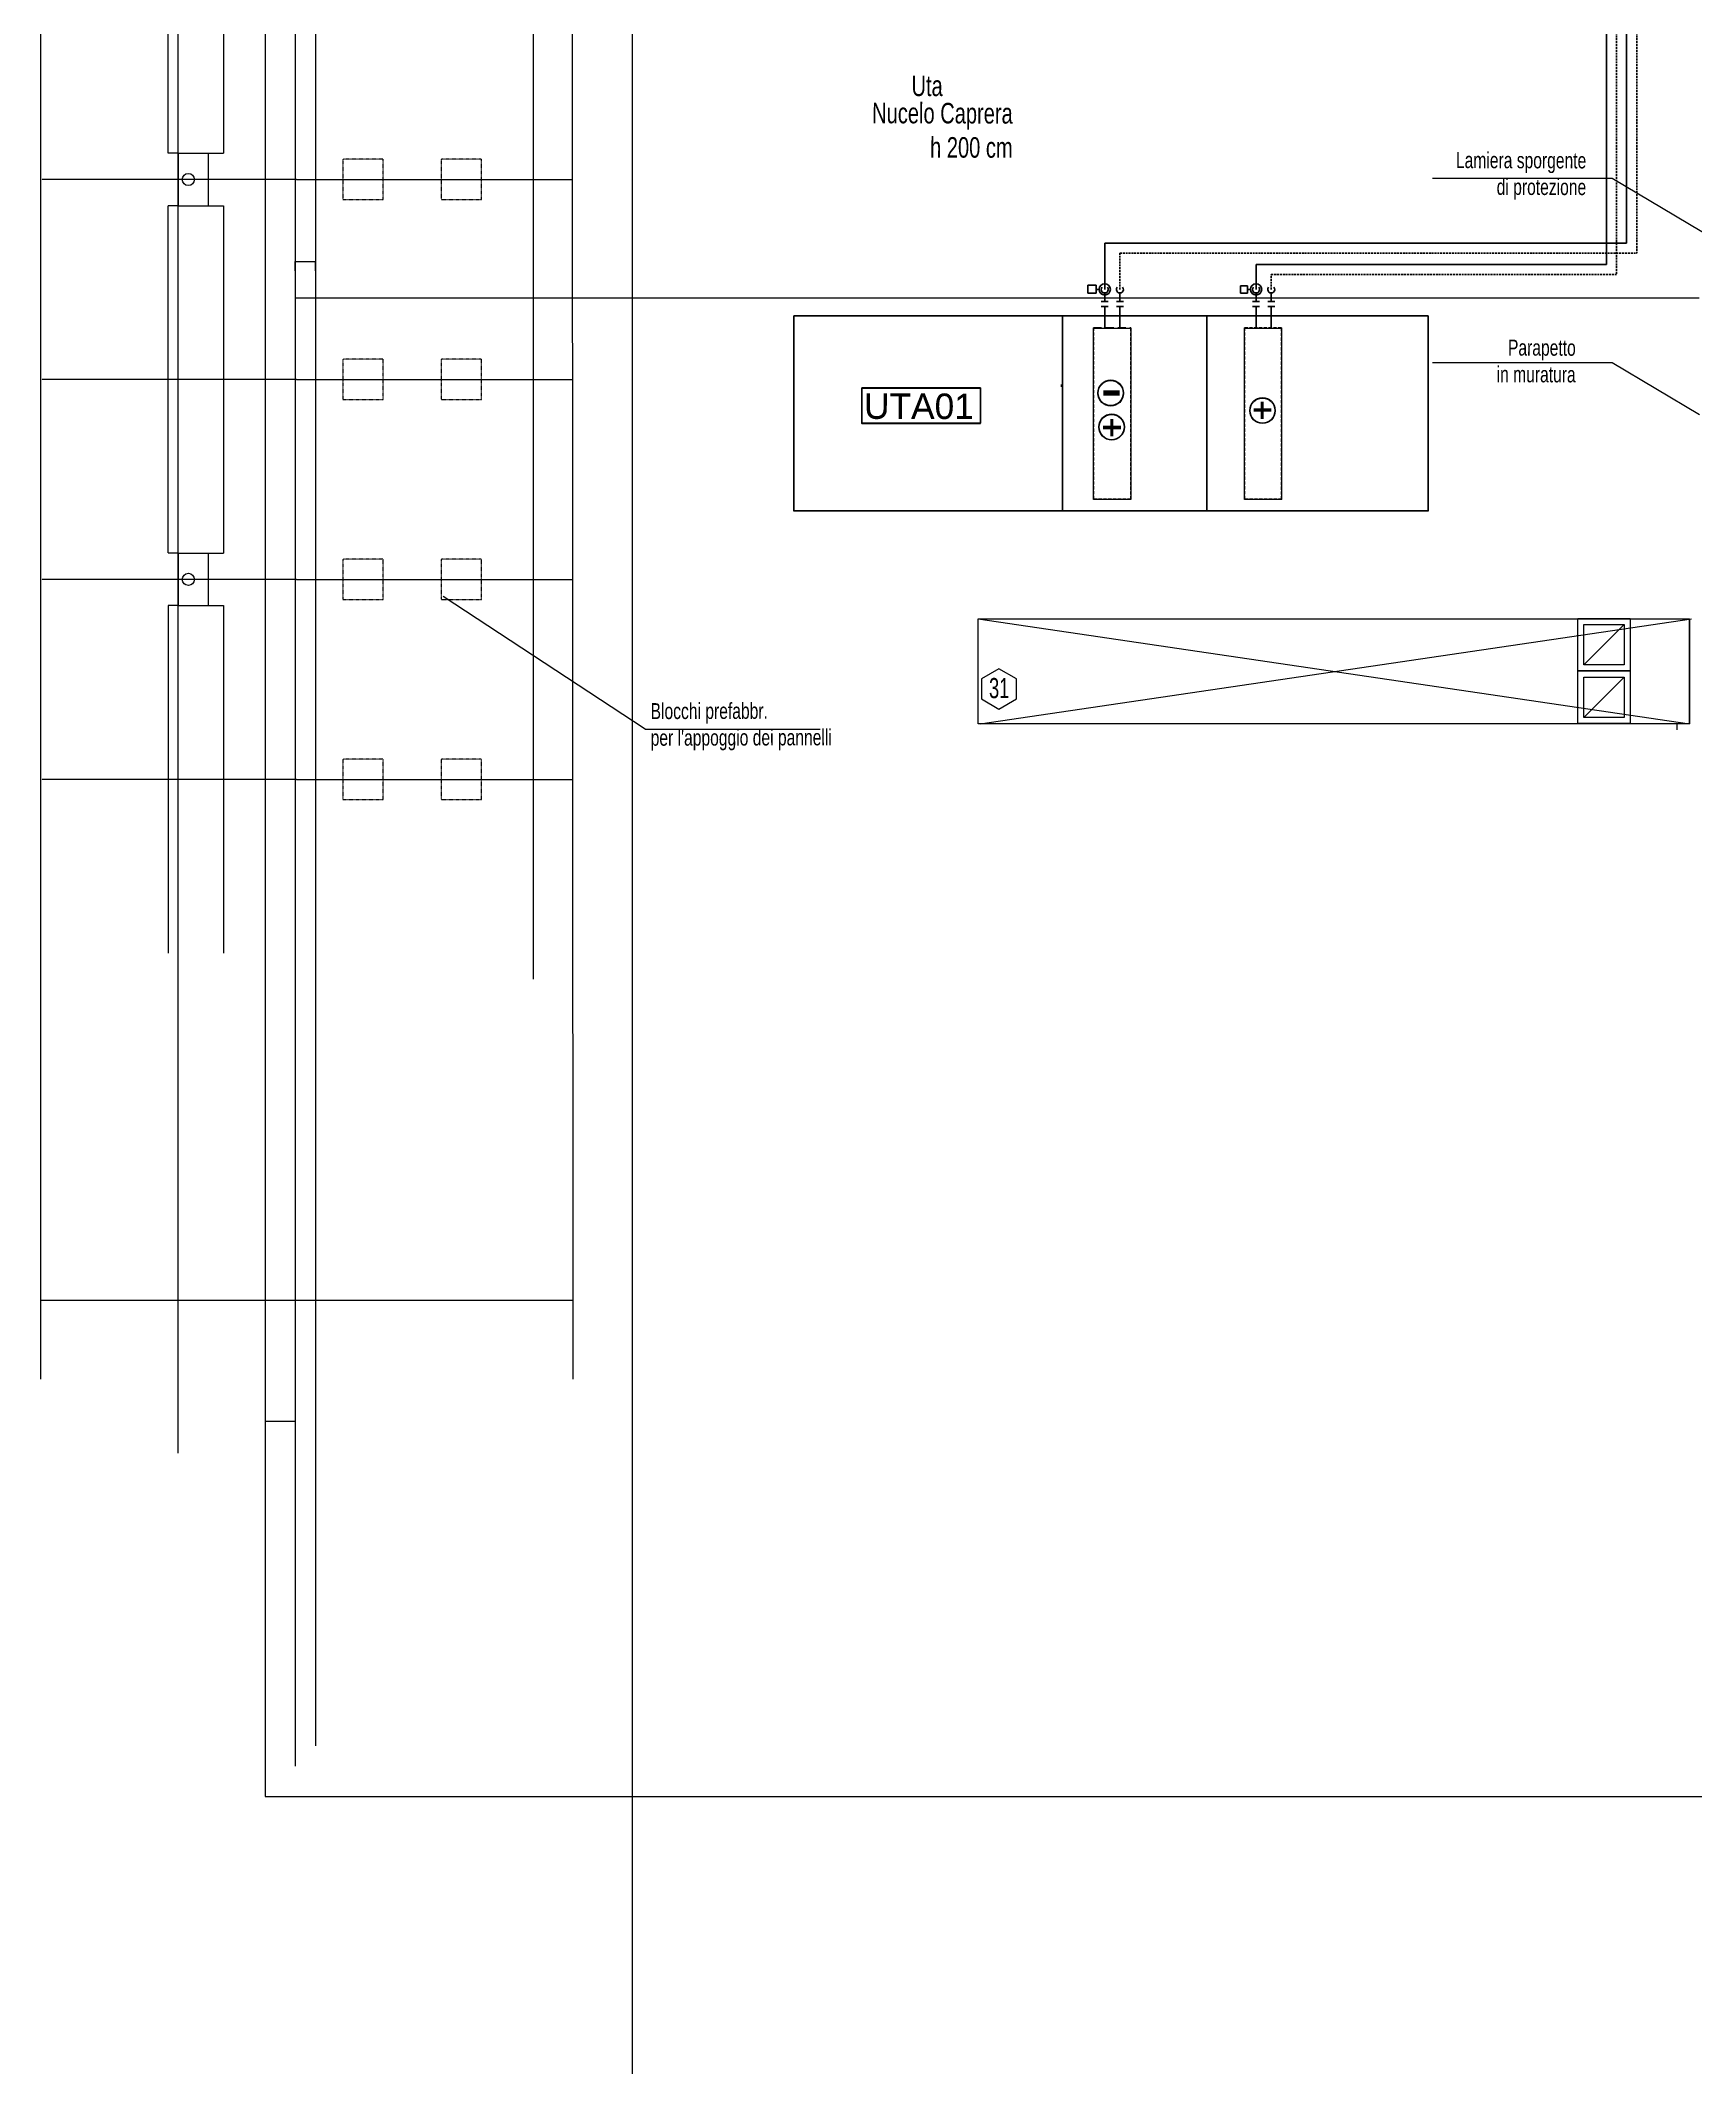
# Model space of a CAD drawing. Header units: millimetres. Extents: x -3782782348 to 131293, y -36553 to 57271.
# Drawn here: x 90073 to 91712, y -21419 to -19413 of the extents above; entities that cross this region are included whole.
import ezdxf

# ---------------------------------------------------------------- set-up
doc = ezdxf.new("R2010")
doc.units = ezdxf.units.MM
doc.header["$LTSCALE"] = 0.01
for name, pattern in [('DASHED', [19.05, 12.7, -6.35]), ('HIDDEN', [0.375, 0.25, -0.125]), ('HIDDEN2', [4.7625, 3.175, -1.5875]), ('TRATTEGGIATA', [19.05, 12.7, -6.35])]:
    doc.linetypes.add(name, pattern=pattern)
doc.layers.get('Defpoints').update_dxf_attribs({"color": 253})
for name, color, linetype in [('0_visto', 2, 'Continuous'), ('PIANTA PIANO QUARTO$0$X_Esterno', 8, 'Continuous'), ('X_cavedi', 1, 'Continuous'), ('X_Esterno', 8, 'Continuous'), ('X_FOROMETRIA SCARICO NUMERAZIONE', 6, 'Continuous'), ('X_MURI', 8, 'Continuous'), ('X_Proiezini', 1, 'Continuous'), ('X_quote 1', 253, 'Continuous'), ('X_Serramenti Est', 1, 'Continuous'), ('X_TESTI', 253, 'Continuous')]:
    doc.layers.add(name, color=color, linetype=linetype)
doc.layers.add('PIANTA PIANO QUARTO$0$MAX MACCHINARIO', color=8, linetype='Continuous', transparency=0.6)
doc.layers.add('tubi_uta', color=253, linetype='Continuous', lineweight=50)
doc.styles.add('ARIAL', font='arial.ttf')
doc.styles.add('Max 50', font='arial.ttf', dxfattribs={"width": 0.65, "height": 0.125})
doc.styles.add('QUOTE', font='simplex.shx', dxfattribs={"width": 0.7})
doc.styles.get("Standard").update_dxf_attribs({"font": 'arial.ttf'})
doc.dimstyles.get("Standard").update_dxf_attribs({"dimscale": 0, "dimtxt": 0.18, "dimasz": 0.18, "dimexe": 0.18, "dimexo": 0.0625, "dimgap": 0.09, "dimtad": 1, "dimdec": 0, "dimzin": 0, "dimdsep": 46, "dimtxsty": 'Standard', "dimcen": 0.09, "dimclrd": 256, "dimclre": 256, "dimclrt": 5, "dimadec": 0, "dimazin": 0, "dimtfac": 1, "dimtdec": 0, "dimtix": 1, "dimtofl": 0, "dimtmove": 2, "dimatfit": 3, "dimfxl": 1, "dimtolj": 1, "dimtzin": 0, "dimarcsym": 0})

# ---------------------------------------------------------------- blocks, each defined once
blk = doc.blocks.new('*D102')
at = {"layer": 'Defpoints', "color": 0, "transparency": 16777216}
for p in [(91715.8, -19667.3), (91715.8, -19667.3, 0), (90325.7, -19703.9)]:
    blk.add_point(p, dxfattribs=at)
at = {"layer": 'X_quote 1', "lineweight": -2, "transparency": 16777216}
blk.add_line((90325.9, -19667.3, 0), (91715.6, -19667.3, 0), dxfattribs=at)
at = {"layer": 'X_quote 1', "transparency": 16777216}
for points in [[(90325.9, -19667.3, 0), (90325.9, -19667.4, 0), (90325.7, -19667.3, 0)], [(91715.6, -19667.3, 0), (91715.6, -19667.4, 0), (91715.8, -19667.3, 0)]]:
    blk.add_solid(points, dxfattribs=at)
at = {"layer": 'X_quote 1', "color": 5, "transparency": 16777216, "insert": (91020.8, -19667.2, 0), "char_height": 0.18, "attachment_point": 5}
blk.add_mtext('\\A1;1390', dxfattribs=at)
blk = doc.blocks.new('*D358')
at = {"layer": 'Defpoints', "color": 0, "transparency": 16777216}
for p in [(90651.9, -21151.1), (120127.2, -21151.1), (120127, -28741)]:
    blk.add_point(p, dxfattribs=at)
at = {"layer": 'X_quote 1', "lineweight": -2, "transparency": 16777216}
blk.add_line((120127.2, -28740.9), (120127.2, -21151.2), dxfattribs=at)
at = {"layer": 'X_quote 1', "transparency": 16777216}
for points in [[(120127.2, -21151.2), (120127.2, -21151.2), (120127.2, -21151.1)], [(120127.2, -28740.9), (120127.2, -28740.9), (120127.2, -28741)]]:
    blk.add_solid(points, dxfattribs=at)
at = {"layer": 'X_quote 1', "color": 5, "transparency": 16777216, "insert": (120127, -24946.1), "char_height": 0.18, "attachment_point": 5, "rotation": 90}
blk.add_mtext('\\A1;7590', dxfattribs=at)
blk = doc.blocks.new('*D367')
at = {"layer": 'Defpoints', "color": 0, "transparency": 16777216}
for p in [(90599.2, -17570.1, 0), (90599.2, -28358, 0), (90659.2, -28358, 0)]:
    blk.add_point(p, dxfattribs=at)
at = {"layer": 'X_quote 1', "lineweight": -2, "transparency": 16777216}
blk.add_line((90659.2, -17570.3, 0), (90659.2, -28357.9, 0), dxfattribs=at)
at = {"layer": 'X_quote 1', "transparency": 16777216}
for points in [[(90659.1, -17570.3, 0), (90659.2, -17570.3, 0), (90659.2, -17570.1, 0)], [(90659.1, -28357.9, 0), (90659.2, -28357.9, 0), (90659.2, -28358, 0)]]:
    blk.add_solid(points, dxfattribs=at)
at = {"layer": 'X_quote 1', "color": 5, "transparency": 16777216, "insert": (90659, -22964.1, 0), "char_height": 0.18, "attachment_point": 5, "rotation": 90}
blk.add_mtext('\\A1;10788', dxfattribs=at)
blk = doc.blocks.new('*D333')
at = {"layer": 'Defpoints', "color": 0, "transparency": 16777216}
for p in [(90599.2, -19357.1, 0), (90561.3, -19550.1, 0), (90600.4, -19550.1, 0)]:
    blk.add_point(p, dxfattribs=at)
at = {"layer": 'X_quote 1', "lineweight": -2, "transparency": 16777216}
blk.add_line((90561.3, -19357.3, 0), (90561.3, -19549.9, 0), dxfattribs=at)
at = {"layer": 'X_quote 1', "transparency": 16777216}
for points in [[(90561.3, -19357.3, 0), (90561.4, -19357.3, 0), (90561.3, -19357.1, 0)], [(90561.3, -19549.9, 0), (90561.4, -19549.9, 0), (90561.3, -19550.1, 0)]]:
    blk.add_solid(points, dxfattribs=at)
at = {"layer": 'X_quote 1', "color": 5, "transparency": 16777216, "insert": (90561.1, -19453.6, 0), "char_height": 0.18, "attachment_point": 5, "rotation": 90}
blk.add_mtext('\\A1;193', dxfattribs=at)
blk = doc.blocks.new('*D334')
at = {"layer": 'Defpoints', "color": 0, "transparency": 16777216}
for p in [(90600.4, -19550.1, 0), (90561.3, -19748.1, 0), (90599.8, -19748.1, 0)]:
    blk.add_point(p, dxfattribs=at)
at = {"layer": 'X_quote 1', "lineweight": -2, "transparency": 16777216}
blk.add_line((90561.3, -19550.3, 0), (90561.3, -19747.9, 0), dxfattribs=at)
at = {"layer": 'X_quote 1', "transparency": 16777216}
for points in [[(90561.3, -19550.3, 0), (90561.4, -19550.3, 0), (90561.3, -19550.1, 0)], [(90561.3, -19747.9, 0), (90561.4, -19747.9, 0), (90561.3, -19748.1, 0)]]:
    blk.add_solid(points, dxfattribs=at)
at = {"layer": 'X_quote 1', "color": 5, "transparency": 16777216, "insert": (90561.1, -19649.1, 0), "char_height": 0.18, "attachment_point": 5, "rotation": 90}
blk.add_mtext('\\A1;198', dxfattribs=at)
blk = doc.blocks.new('*D335')
at = {"layer": 'Defpoints', "color": 0, "transparency": 16777216}
for p in [(90599.8, -19748.1, 0), (90561.3, -19946.1, 0), (90600.4, -19946.1, 0)]:
    blk.add_point(p, dxfattribs=at)
at = {"layer": 'X_quote 1', "lineweight": -2, "transparency": 16777216}
blk.add_line((90561.3, -19748.3, 0), (90561.3, -19945.9, 0), dxfattribs=at)
at = {"layer": 'X_quote 1', "transparency": 16777216}
for points in [[(90561.3, -19748.3, 0), (90561.4, -19748.3, 0), (90561.3, -19748.1, 0)], [(90561.3, -19945.9, 0), (90561.4, -19945.9, 0), (90561.3, -19946.1, 0)]]:
    blk.add_solid(points, dxfattribs=at)
at = {"layer": 'X_quote 1', "color": 5, "transparency": 16777216, "insert": (90561.1, -19847.1, 0), "char_height": 0.18, "attachment_point": 5, "rotation": 90}
blk.add_mtext('\\A1;198', dxfattribs=at)
blk = doc.blocks.new('*D336')
at = {"layer": 'Defpoints', "color": 0, "transparency": 16777216}
for p in [(90600.4, -19946.1, 0), (90561.3, -20144.1, 0), (90600, -20144.1, 0)]:
    blk.add_point(p, dxfattribs=at)
at = {"layer": 'X_quote 1', "lineweight": -2, "transparency": 16777216}
blk.add_line((90561.3, -19946.3, 0), (90561.3, -20143.9, 0), dxfattribs=at)
at = {"layer": 'X_quote 1', "transparency": 16777216}
for points in [[(90561.3, -19946.3, 0), (90561.4, -19946.3, 0), (90561.3, -19946.1, 0)], [(90561.3, -20143.9, 0), (90561.4, -20143.9, 0), (90561.3, -20144.1, 0)]]:
    blk.add_solid(points, dxfattribs=at)
at = {"layer": 'X_quote 1', "color": 5, "transparency": 16777216, "insert": (90561.1, -20045.1, 0), "char_height": 0.18, "attachment_point": 5, "rotation": 90}
blk.add_mtext('\\A1;198', dxfattribs=at)
blk = doc.blocks.new('*D337')
at = {"layer": 'Defpoints', "color": 0, "transparency": 16777216}
for p in [(90600, -20144.1, 0), (90561.3, -20342.1, 0), (90600.1, -20342.1)]:
    blk.add_point(p, dxfattribs=at)
at = {"layer": 'X_quote 1', "lineweight": -2, "transparency": 16777216}
blk.add_line((90561.3, -20144.3, 0), (90561.3, -20341.9, 0), dxfattribs=at)
at = {"layer": 'X_quote 1', "transparency": 16777216}
for points in [[(90561.3, -20144.3, 0), (90561.4, -20144.3, 0), (90561.3, -20144.1, 0)], [(90561.3, -20341.9, 0), (90561.4, -20341.9, 0), (90561.3, -20342.1, 0)]]:
    blk.add_solid(points, dxfattribs=at)
at = {"layer": 'X_quote 1', "color": 5, "transparency": 16777216, "insert": (90561.1, -20243.1, 0), "char_height": 0.18, "attachment_point": 5, "rotation": 90}
blk.add_mtext('\\A1;198', dxfattribs=at)
blk = doc.blocks.new('*D339')
at = {"layer": 'Defpoints', "color": 0, "transparency": 16777216}
for p in [(90600.4, -20738.1, 0), (120029.4, -20738.1), (120068.3, -28160.1, 0)]:
    blk.add_point(p, dxfattribs=at)
at = {"layer": 'X_quote 1', "lineweight": -2, "transparency": 16777216}
blk.add_line((120029.4, -28159.9), (120029.4, -20738.2), dxfattribs=at)
at = {"layer": 'X_quote 1', "transparency": 16777216}
for points in [[(120029.3, -20738.2), (120029.4, -20738.2), (120029.4, -20738.1)], [(120029.3, -28159.9), (120029.4, -28159.9), (120029.4, -28160.1)]]:
    blk.add_solid(points, dxfattribs=at)
at = {"layer": 'X_quote 1', "color": 5, "transparency": 16777216, "insert": (120029.2, -24449.1), "char_height": 0.18, "attachment_point": 5, "rotation": 90}
blk.add_mtext('\\A1;7422', dxfattribs=at)
blk = doc.blocks.new('*D340')
at = {"layer": 'Defpoints', "color": 0, "transparency": 16777216}
for p in [(90295.7, -20781.8), (90325.7, -20779.5, 0), (90325.7, -20781.8)]:
    blk.add_point(p, dxfattribs=at)
at = {"layer": 'X_quote 1', "lineweight": -2, "transparency": 16777216}
blk.add_line((90295.9, -20779.5, 0), (90325.6, -20779.5, 0), dxfattribs=at)
at = {"layer": 'X_quote 1', "transparency": 16777216}
for points in [[(90295.9, -20779.4, 0), (90295.9, -20779.5, 0), (90295.7, -20779.5, 0)], [(90325.6, -20779.4, 0), (90325.6, -20779.5, 0), (90325.7, -20779.5, 0)]]:
    blk.add_solid(points, dxfattribs=at)
at = {"layer": 'X_quote 1', "color": 5, "transparency": 16777216, "insert": (90310.7, -20779.3, 0), "char_height": 0.18, "attachment_point": 5}
blk.add_mtext('\\A1;30', dxfattribs=at)
blk = doc.blocks.new('*D341')
at = {"layer": 'Defpoints', "color": 0, "transparency": 16777216}
for p in [(90600.4, -20738.1, 0), (119978.1, -28378, 0), (90600.4, -28399.4)]:
    blk.add_point(p, dxfattribs=at)
at = {"layer": 'X_quote 1', "lineweight": -2, "transparency": 16777216}
blk.add_line((119977.9, -28399.4), (90600.5, -28399.4), dxfattribs=at)
at = {"layer": 'X_quote 1', "transparency": 16777216}
for points in [[(90600.5, -28399.4), (90600.5, -28399.5), (90600.4, -28399.4)], [(119977.9, -28399.4), (119977.9, -28399.5), (119978.1, -28399.4)]]:
    blk.add_solid(points, dxfattribs=at)
at = {"layer": 'X_quote 1', "color": 5, "transparency": 16777216, "insert": (105289.2, -28399.3), "char_height": 0.18, "attachment_point": 5}
blk.add_mtext('\\A1;29378', dxfattribs=at)
blk = doc.blocks.new('*D342')
at = {"layer": 'Defpoints', "color": 0, "transparency": 16777216}
for p in [(90073.5, -20478.5), (90600.2, -20478.2, 0), (90600.2, -20659.6, 0)]:
    blk.add_point(p, dxfattribs=at)
at = {"layer": 'X_quote 1', "lineweight": -2, "transparency": 16777216}
blk.add_line((90073.7, -20659.6, 0), (90600, -20659.6, 0), dxfattribs=at)
at = {"layer": 'X_quote 1', "transparency": 16777216}
for points in [[(90073.7, -20659.6, 0), (90073.7, -20659.7, 0), (90073.5, -20659.6, 0)], [(90600, -20659.6, 0), (90600, -20659.7, 0), (90600.2, -20659.6, 0)]]:
    blk.add_solid(points, dxfattribs=at)
at = {"layer": 'X_quote 1', "color": 5, "transparency": 16777216, "insert": (90336.8, -20659.5, 0), "char_height": 0.18, "attachment_point": 5}
blk.add_mtext('\\A1;527', dxfattribs=at)
blk = doc.blocks.new('*D443')
at = {"layer": '0_visto', "lineweight": -2, "transparency": 16777216}
for p, q in [((90325.7, -19640.7, 0), (90325.7, -19631.4, 0)), ((90325.9, -19631.5, 0), (90345.6, -19631.5, 0)), ((90345.7, -19640.7, 0), (90345.7, -19631.4, 0))]:
    blk.add_line(p, q, dxfattribs=at)
at = {"layer": '0_visto', "transparency": 16777216}
for points in [[(90325.9, -19631.5, 0), (90325.9, -19631.6, 0), (90325.7, -19631.5, 0)], [(90345.6, -19631.5, 0), (90345.6, -19631.6, 0), (90345.7, -19631.5, 0)]]:
    blk.add_solid(points, dxfattribs=at)
at = {"layer": 'Defpoints', "color": 0, "transparency": 16777216}
for p in [(90325.7, -19640.8), (90345.7, -19631.5, 0), (90345.7, -19640.8)]:
    blk.add_point(p, dxfattribs=at)
at = {"layer": '0_visto', "color": 5, "transparency": 16777216, "insert": (90335.7, -19631.4, 0), "char_height": 0.18, "attachment_point": 5}
blk.add_mtext('\\A1;20', dxfattribs=at)

msp = doc.modelspace()

# ---------------------------------------------------------------- linework, layer by layer
at = {"layer": 'PIANTA PIANO QUARTO$0$MAX MACCHINARIO', "linetype": 'Continuous'}
msp.add_line((91083.8, -19753.2, 0), (91083.8, -19755.1, 0), dxfattribs=at)
at = {"layer": 'PIANTA PIANO QUARTO$0$X_Esterno'}
for p, q in [((91447.1, -19685.5), (90819.1, -19685.5)), ((91085.1, -19685.5), (91085.1, -19878.5)), ((91130.5, -19676.2), (91123.5, -19676.2)), ((91127, -19697.6), (91127, -19676.2)), ((91145.5, -19676.2), (91138.5, -19676.2, 0)), ((91142, -19697.6), (91142, -19676.2)), ((91228.1, -19685.5), (91228.1, -19878.5)), ((91280.3, -19676.2), (91273.3, -19676.2)), ((91276.8, -19697.6), (91276.8, -19676.2)), ((91295.3, -19676.2), (91288.3, -19676.2, 0)), ((91291.8, -19697.6), (91291.8, -19676.2)), ((91116, -19866.9), (91116, -19697.5)), ((91116, -19697.5), (91152.7, -19697.5)), ((91152.7, -19697.5), (91152.7, -19866.9)), ((91265.4, -19866.9), (91265.4, -19697.5)), ((91265.4, -19697.5), (91302.1, -19697.5)), ((91302.1, -19697.5), (91302.1, -19866.9)), ((91083.8, -19753.6), (91083.8, -19755.5)), ((91152.7, -19866.9), (91116, -19866.9)), ((91302.2, -19866.9), (91265.5, -19866.9))]:
    msp.add_line(p, q, dxfattribs=at)
msp.add_lwpolyline([(91447.1, -19685.5), (91447.1, -19878.5), (90819.1, -19878.5), (90819.1, -19685.5)], dxfattribs=at)
msp.add_lwpolyline([(90886.4, -19757), (90886.4, -19791.9), (91003.9, -19791.9), (91003.9, -19757)], close=True, dxfattribs=at)
msp.add_lwpolyline([(91141.7, -19761.8, 5, 5, 0), (91125.6, -19761.8, 5, 5, 0)], format="xyseb", dxfattribs=at)
at = {"layer": 'PIANTA PIANO QUARTO$0$X_Esterno', "const_width": 3, "elevation": 0}
for points in [[(91133.9, -19787.7), (91133.9, -19804.5)], [(91282.9, -19770.5), (91282.9, -19787.2)]]:
    msp.add_lwpolyline(points, dxfattribs=at)
at = {"layer": 'PIANTA PIANO QUARTO$0$X_Esterno', "elevation": 0}
for points in [[(91274.4, -19778.7, 3, 3, 0), (91292, -19778.7, 0, 0, 0)], [(91125.3, -19795.9, 3, 3, 0), (91143, -19795.9, 0, 0, 0)]]:
    msp.add_lwpolyline(points, format="xyseb", dxfattribs=at)
at = {"layer": 'PIANTA PIANO QUARTO$0$X_Esterno'}
for centre in [(91132.9, -19761.9), (91283.2, -19779.2), (91133.8, -19795.5)]:
    msp.add_circle(centre, 12.6, dxfattribs=at)
at = {"layer": 'tubi_uta', "color": 30, "ltscale": 0.01}
for p, q in [((91623.6, -18656, 0), (91623.6, -19634.3, 0)), ((91276.8, -19659, 0), (91276.8, -19634.3, 0)), ((91276.8, -19634.3, 0), (91623.6, -19634.3, 0)), ((91276.8, -19671.1, 0), (91276.8, -19662.5, 0)), ((91291.8, -19671.1, 0), (91291.8, -19662.5, 0))]:
    msp.add_line(p, q, dxfattribs=at)
at = {"layer": 'tubi_uta', "color": 30, "linetype": 'TRATTEGGIATA', "ltscale": 15}
for p, q in [((91633.6, -18656, 0), (91633.6, -19644.3, 0)), ((91291.8, -19659, 0), (91291.8, -19644.3, 0)), ((91291.8, -19644.3, 0), (91633.6, -19644.3, 0))]:
    msp.add_line(p, q, dxfattribs=at)
at = {"layer": 'tubi_uta', "color": 6}
for p, q in [((91643.6, -18656, 0), (91643.6, -19613.2, 0)), ((91127, -19659, 0), (91127, -19613.2, 0)), ((91127, -19613.2, 0), (91643.6, -19613.2, 0)), ((91127, -19671.1, 0), (91127, -19662.5, 0)), ((91142, -19671.1, 0), (91142, -19662.5, 0))]:
    msp.add_line(p, q, dxfattribs=at)
at = {"layer": 'tubi_uta', "color": 6, "linetype": 'TRATTEGGIATA', "ltscale": 15}
for p, q in [((91653.6, -18656, 0), (91653.6, -19623.2, 0)), ((91142, -19659, 0), (91142, -19623.2, 0)), ((91142, -19623.2, 0), (91653.6, -19623.2, 0))]:
    msp.add_line(p, q, dxfattribs=at)
at = {"layer": 'tubi_uta', "color": 7}
for p, q in [((91110.3, -19662.7, 0), (91110.3, -19654.9, 0)), ((91110.3, -19654.9, 0), (91118.5, -19654.9, 0)), ((91118.5, -19662.7, 0), (91110.3, -19662.7, 0)), ((91118.5, -19659, 0), (91118.5, -19654.9, 0)), ((91121.5, -19659, 0), (91118.5, -19659, 0)), ((91118.5, -19659, 0), (91118.5, -19662.7, 0)), ((91261.4, -19662.6, 0), (91261.4, -19655.3, 0)), ((91261.4, -19655.3, 0), (91268.3, -19655.3, 0)), ((91268.3, -19662.6, 0), (91261.4, -19662.6, 0)), ((91268.3, -19659, 0), (91268.3, -19655.3, 0)), ((91271.3, -19659, 0), (91268.3, -19659, 0)), ((91268.3, -19659, 0), (91268.3, -19662.6, 0)), ((91447.1, -19685.1, 0), (90819.1, -19685.1, 0)), ((91085.1, -19685.1, 0), (91085.1, -19878.1, 0)), ((91228.1, -19685.1, 0), (91228.1, -19878.1, 0))]:
    msp.add_line(p, q, dxfattribs=at)
at = {"layer": 'tubi_uta'}
for p, q in [((91130.5, -19671.1, 0), (91123.5, -19671.1, 0)), ((91130.5, -19675.8, 0), (91123.5, -19675.8, 0)), ((91127, -19697.3, 0), (91127, -19675.8, 0)), ((91145.5, -19671.1, 0), (91138.5, -19671.1, 0)), ((91145.5, -19675.8, 0), (91138.5, -19675.8, 0)), ((91142, -19697.3, 0), (91142, -19675.8, 0)), ((91280.3, -19671.1, 0), (91273.3, -19671.1, 0)), ((91280.3, -19675.8, 0), (91273.3, -19675.8, 0)), ((91276.8, -19697.3, 0), (91276.8, -19675.8, 0)), ((91295.3, -19671.1, 0), (91288.3, -19671.1, 0)), ((91295.3, -19675.8, 0), (91288.3, -19675.8, 0)), ((91291.8, -19697.3, 0), (91291.8, -19675.8, 0))]:
    msp.add_line(p, q, dxfattribs=at)
at = {"layer": 'tubi_uta', "color": 7, "linetype": 'HIDDEN2', "ltscale": 100}
for p, q in [((91116, -19866.6, 0), (91116, -19697.1, 0)), ((91152.7, -19697.1, 0), (91152.7, -19866.6, 0)), ((91265.4, -19866.6, 0), (91265.4, -19697.1, 0)), ((91265.4, -19697.1, 0), (91302.1, -19697.1, 0)), ((91302.1, -19697.1, 0), (91302.1, -19866.6, 0)), ((91152.7, -19866.6, 0), (91116, -19866.6, 0)), ((91302.2, -19866.6, 0), (91265.5, -19866.6, 0))]:
    msp.add_line(p, q, dxfattribs=at)
at = {"layer": 'tubi_uta', "color": 7, "linetype": 'HIDDEN2', "ltscale": 250}
msp.add_line((91116, -19697.1, 0), (91152.7, -19697.1, 0), dxfattribs=at)
at = {"layer": 'tubi_uta', "color": 7, "elevation": 0}
msp.add_lwpolyline([(91447.1, -19685.1), (91447.1, -19878.1), (90819.1, -19878.1), (90819.1, -19685.1)], dxfattribs=at)
at = {"layer": 'tubi_uta', "color": 1, "elevation": 0}
msp.add_lwpolyline([(90886.4, -19756.6), (90886.4, -19791.5), (91003.9, -19791.5), (91003.9, -19756.6)], close=True, dxfattribs=at)
at = {"layer": 'tubi_uta', "color": 7, "elevation": 0}
msp.add_lwpolyline([(91141.7, -19761.4, 5, 5, 0), (91125.6, -19761.4, 5, 5, 0)], format="xyseb", dxfattribs=at)
at = {"layer": 'tubi_uta', "color": 7, "const_width": 3}
for points in [[(91133.9, -19787.4), (91133.9, -19804.1)], [(91282.9, -19770.2), (91282.9, -19786.9)]]:
    msp.add_lwpolyline(points, dxfattribs=at)
at = {"layer": 'tubi_uta', "color": 7}
for points in [[(91274.4, -19778.3, 3, 3, 0), (91292, -19778.3, 0, 0, 0)], [(91125.3, -19795.5, 3, 3, 0), (91143, -19795.5, 0, 0, 0)]]:
    msp.add_lwpolyline(points, format="xyseb", dxfattribs=at)
for centre in [(91127, -19659, 0), (91276.8, -19659, 0)]:
    msp.add_circle(centre, 5.57, dxfattribs=at)
at = {"layer": 'tubi_uta', "color": 1}
for centre in [(91132.9, -19761.5, 0), (91283.2, -19778.9, 0), (91133.8, -19795.2, 0)]:
    msp.add_circle(centre, 12.6, dxfattribs=at)
for centre in [(91127, -19659, 0), (91142, -19659, 0), (91276.8, -19659, 0), (91291.8, -19659, 0)]:
    msp.add_arc(centre, 3.51, 141.3488, 38.6512, dxfattribs=at)
at = {"layer": 'X_cavedi'}
for p, q in [((91001.7, -19985.1, 0), (91705.8, -20089.1, 0)), ((91601.3, -20030.8), (91641.3, -19990.8)), ((91601.3, -20082.8), (91641.3, -20042.8))]:
    msp.add_line(p, q, dxfattribs=at)
at = {"layer": 'X_cavedi', "ltscale": 30}
msp.add_line((91003.8, -20089.1, 0), (91707.8, -19985.1, 0), dxfattribs=at)
at = {"layer": 'X_cavedi', "elevation": 0}
for points in [[(91001.7, -19985.1), (91705.7, -19985.1), (91705.7, -20089.1), (91001.7, -20089.1)], [(91001.8, -19985.1), (91705.8, -19985.1), (91705.8, -20089.1), (91001.8, -20089.1)]]:
    msp.add_lwpolyline(points, close=True, dxfattribs=at)
at = {"layer": 'X_cavedi'}
for points in [[(91595.3, -19984.8), (91647.3, -19984.8), (91647.3, -20036.8), (91595.3, -20036.8)], [(91601.3, -19990.8), (91641.3, -19990.8), (91641.3, -20030.8), (91601.3, -20030.8)], [(91595.3, -20036.8), (91647.3, -20036.8), (91647.3, -20088.8), (91595.3, -20088.8)], [(91601.3, -20042.8), (91641.3, -20042.8), (91641.3, -20082.8), (91601.3, -20082.8)]]:
    msp.add_lwpolyline(points, close=True, dxfattribs=at)
at = {"layer": 'X_Esterno'}
for p, q in [((90345.7, -17207.1), (90345.7, -21101.1)), ((90598.9, -17966.1, 0), (90600.4, -20738.1, 0)), ((90209.8, -20811.1), (90209.8, -19136.1)), ((90199.8, -19524.1), (90199.8, -19180.1)), ((90254.7, -19180.1), (90254.7, -19524.1)), ((90209.8, -19524.1), (90199.8, -19524.1)), ((90209.8, -19524.1), (90239.8, -19524.1)), ((90209.8, -19524.1), (90209.8, -19576.1)), ((90239.8, -19576.1), (90239.8, -19524.1)), ((90239.8, -19524.1), (90254.7, -19524.1)), ((90326.9, -19550.1, 0), (90600.4, -19550.1, 0)), ((90199.8, -19856.2), (90199.8, -19576.1)), ((90209.8, -19576.1), (90199.8, -19576.1)), ((90209.8, -19576.1), (90239.8, -19576.1)), ((90239.8, -19576.1), (90254.7, -19576.1)), ((90254.7, -19576.1), (90254.7, -19856.2)), ((90326.9, -19748.1, 0), (90600.4, -19748.1, 0)), ((90199.8, -19919.8), (90199.8, -19856.2)), ((90254.7, -19856.2), (90254.7, -19920.1)), ((90209.8, -19920.1), (90199.8, -19920.1)), ((90209.8, -19920.1), (90239.8, -19920.1)), ((90209.8, -19920.1), (90209.8, -19972.1)), ((90239.8, -19972.1), (90239.8, -19920.1)), ((90239.8, -19920.1), (90254.7, -19920.1)), ((90326.9, -19946.1, 0), (90600.4, -19946.1, 0)), ((90209.8, -19972.1), (90199.8, -19972.1)), ((90199.8, -19972.1), (90199.8, -20316.1)), ((90209.8, -19972.1), (90239.8, -19972.1)), ((90239.8, -19972.1), (90254.7, -19972)), ((90254.7, -19972), (90254.7, -20316.1)), ((90326.9, -20144.1, 0), (90600.4, -20144.1, 0))]:
    msp.add_line(p, q, dxfattribs=at)
at = {"layer": 'X_Esterno', "ltscale": 6}
msp.add_lwpolyline([(91693.8, -20095.1), (91693.8, -20089.1)], dxfattribs=at)
at = {"layer": 'X_FOROMETRIA SCARICO NUMERAZIONE', "elevation": 0}
msp.add_lwpolyline([(91005, -20064.5), (91022.3, -20074.5), (91039.6, -20064.5), (91039.6, -20044.5), (91022.3, -20034.6), (91005, -20044.5)], close=True, dxfattribs=at)
at = {"layer": 'X_MURI', "ltscale": 30}
for centre in [(90219.8, -19550.1), (90219.8, -19946.1)]:
    msp.add_circle(centre, 6, dxfattribs=at)
at = {"layer": 'X_Proiezini', "ltscale": 0.5}
msp.add_line((90325.7, -17187.1), (90325.7, -21121.1), dxfattribs=at)
at = {"layer": 'X_Proiezini', "linetype": 'HIDDEN', "ltscale": 200}
for p, q in [((90073.5, -17570.1, 0), (90073.5, -20738)), ((90326.9, -19550.1), (90074.6, -19550.1)), ((90326.9, -19748.1), (90074.6, -19748.1)), ((90326.9, -19946.1), (90074.6, -19946.1)), ((90326.9, -20144.1), (90074.6, -20144.1))]:
    msp.add_line(p, q, dxfattribs=at)
at = {"layer": 'X_Proiezini', "ltscale": 0.5}
msp.add_lwpolyline([(90295.7, -17157.1), (90295.7, -21151.1), (93147.2, -21151.1)], dxfattribs=at)
at = {"layer": 'X_Serramenti Est', "color": 253, "linetype": 'DASHED', "ltscale": 0.4}
for p, q in [((90412.8, -19530.1, 0), (90372.8, -19530.1, 0)), ((90372.8, -19530.1, 0), (90372.8, -19570.1, 0)), ((90412.8, -19570.1, 0), (90412.8, -19530.1, 0)), ((90510, -19530.1, 0), (90470, -19530.1, 0)), ((90470, -19530.1, 0), (90470, -19570.1, 0)), ((90510, -19570.1, 0), (90510, -19530.1, 0)), ((90372.8, -19570.1, 0), (90412.8, -19570.1, 0)), ((90470, -19570.1, 0), (90510, -19570.1, 0)), ((90412.8, -19728.1, 0), (90372.8, -19728.1, 0)), ((90372.8, -19728.1, 0), (90372.8, -19768.1, 0)), ((90412.8, -19768.1, 0), (90412.8, -19728.1, 0)), ((90510, -19728.1, 0), (90470, -19728.1, 0)), ((90470, -19728.1, 0), (90470, -19768.1, 0)), ((90510, -19768.1, 0), (90510, -19728.1, 0)), ((90372.8, -19768.1, 0), (90412.8, -19768.1, 0)), ((90470, -19768.1, 0), (90510, -19768.1, 0)), ((90412.8, -19926.1, 0), (90372.8, -19926.1, 0)), ((90372.8, -19926.1, 0), (90372.8, -19966.1, 0)), ((90412.8, -19966.1, 0), (90412.8, -19926.1, 0)), ((90510, -19926.1, 0), (90470, -19926.1, 0)), ((90470, -19926.1, 0), (90470, -19966.1, 0)), ((90510, -19966.1, 0), (90510, -19926.1, 0)), ((90372.8, -19966.1, 0), (90412.8, -19966.1, 0)), ((90470, -19966.1, 0), (90510, -19966.1, 0)), ((90412.8, -20124.1, 0), (90372.8, -20124.1, 0)), ((90372.8, -20124.1, 0), (90372.8, -20164.1, 0)), ((90412.8, -20164.1, 0), (90412.8, -20124.1, 0)), ((90510, -20124.1, 0), (90470, -20124.1, 0)), ((90470, -20124.1, 0), (90470, -20164.1, 0)), ((90510, -20164.1, 0), (90510, -20124.1, 0)), ((90372.8, -20164.1, 0), (90412.8, -20164.1, 0)), ((90470, -20164.1, 0), (90510, -20164.1, 0))]:
    msp.add_line(p, q, dxfattribs=at)
at = {"layer": 'X_TESTI'}
for p, q in [((91451.6, -19548.7, 0), (91629.4, -19548.7, 0)), ((91629.4, -19548.7, 0), (91762.9, -19628.4, 0)), ((91451.6, -19731.4, 0), (91629.4, -19731.4, 0)), ((91629.4, -19731.4, 0), (91715.8, -19783, 0)), ((90672.1, -20094.3, 0), (90472, -19963.1, 0)), ((90672.1, -20094.3, 0), (90845.3, -20094.3, 0))]:
    msp.add_line(p, q, dxfattribs=at)

# ---------------------------------------------------------------- texts
at = {"layer": 'PIANTA PIANO QUARTO$0$X_Esterno', "insert": (90997.4, -19787.8), "char_height": 25, "width": 1000, "attachment_point": 9, "rotation": 359.8509, "line_spacing_factor": 0.8, "style": 'ARIAL'}
msp.add_mtext('UTA01', dxfattribs=at)
at = {"layer": 'X_FOROMETRIA SCARICO NUMERAZIONE', "insert": (91012.4, -20043.7, 0), "char_height": 20, "width": 96.623, "attachment_point": 1, "style": 'Max 50'}
msp.add_mtext('{31}', dxfattribs=at)
at = {"layer": 'X_TESTI', "style": 'QUOTE'}
for s, insert, char_height, width, attachment_point, rotation in [('{\\fArial|b0|i0|c0|p34;\\H1.4x;Uta}', (90966.6, -19467.9, 0), 14.515, 1427.078, 9, 359.8509), ('{\\fArial|b0|i0|c0|p34;\\H1.4x;Nucelo Caprera\\Ph 200 cm}', (91035.8, -19529, 0), 14.515, 1427.078, 9, 359.8509), ('{\\fArial|b0|i0|c0|p34;\\H10.9x;Lamiera sporgente\\Pdi protezione}', (91603.6, -19570.4, 0), 1.452, 214.705, 9, 359.8509), ('{\\fArial|b0|i0|c0|p34;\\H10.9x;Parapetto\\Pin muratura}', (91593.2, -19751.3, 0), 1.452, 214.705, 9, 359.8509), ("{\\fArial|b0|i0|c0|p34;\\H10.9x;Blocchi prefabbr.\\Pper l'appoggio dei pannelli}", (90677.5, -20115.6, 0), 1.452, 214.705, 7, 0.1491)]:
    msp.add_mtext(s, dxfattribs=dict(at, insert=insert, char_height=char_height, width=width, attachment_point=attachment_point, rotation=rotation))
at = {"layer": 'X_TESTI', "color": 10, "insert": (90997.4, -19787.5, 0), "char_height": 25, "width": 1000, "attachment_point": 9, "rotation": 359.8509, "line_spacing_factor": 0.8, "style": 'ARIAL'}
msp.add_mtext('UTA01', dxfattribs=at)

# ---------------------------------------------------------------- dimensions: what is measured, and where the dimension line sits
at = {"layer": '0_visto'}
dim = msp.add_linear_dim(base=(90345.7, -19631.5, 0), p1=(90325.7, -19640.8), p2=(90345.7, -19640.8), dimstyle='Standard', override={"dimscale": 1}, dxfattribs=at)
dim.commit()
dim.dimension.update_dxf_attribs({"geometry": '*D443', "text_midpoint": (90335.7, -19631.4, 0)})
at = {"layer": 'X_quote 1'}
for base, p1, p2, picture, middle in [((90659.2, -28358, 0), (90599.2, -17570.1, 0), (90599.2, -28358, 0), '*D367', (90659, -22964.1, 0)), ((90561.3, -19550.1, 0), (90599.2, -19357.1, 0), (90600.4, -19550.1, 0), '*D333', (90561.1, -19453.6, 0)), ((90561.3, -19748.1, 0), (90600.4, -19550.1, 0), (90599.8, -19748.1, 0), '*D334', (90561.1, -19649.1, 0)), ((90561.3, -19946.1, 0), (90599.8, -19748.1, 0), (90600.4, -19946.1, 0), '*D335', (90561.1, -19847.1, 0)), ((90561.3, -20144.1, 0), (90600.4, -19946.1, 0), (90600, -20144.1, 0), '*D336', (90561.1, -20045.1, 0)), ((90561.3, -20342.1, 0), (90600, -20144.1, 0), (90600.1, -20342.1), '*D337', (90561.1, -20243.1, 0)), ((120029.4, -20738.1), (120068.3, -28160.1, 0), (90600.4, -20738.1, 0), '*D339', (120029.2, -24449.1)), ((120127.2, -21151.1), (120127, -28741), (90651.9, -21151.1), '*D358', (120127, -24946.1))]:
    dim = msp.add_linear_dim(base=base, p1=p1, p2=p2, angle=90, dimstyle='Standard', override={"dimscale": 1, "dimse1": 1, "dimse2": 1}, dxfattribs=at)
    dim.commit()
    dim.dimension.update_dxf_attribs({"geometry": picture, "text_midpoint": middle})
for base, p1, p2, picture, middle in [((91715.8, -19667.3, 0), (90325.7, -19703.9), (91715.8, -19667.3), '*D102', (91020.8, -19667.2, 0)), ((90600.2, -20659.6, 0), (90073.5, -20478.5), (90600.2, -20478.2, 0), '*D342', (90336.8, -20659.5, 0)), ((90600.4, -28399.4), (119978.1, -28378, 0), (90600.4, -20738.1, 0), '*D341', (105289.2, -28399.3)), ((90325.7, -20779.5, 0), (90295.7, -20781.8), (90325.7, -20781.8), '*D340', (90310.7, -20779.3, 0))]:
    dim = msp.add_linear_dim(base=base, p1=p1, p2=p2, dimstyle='Standard', override={"dimscale": 1, "dimse1": 1, "dimse2": 1}, dxfattribs=at)
    dim.commit()
    dim.dimension.update_dxf_attribs({"geometry": picture, "text_midpoint": middle})

doc.saveas('drawing.dxf')
